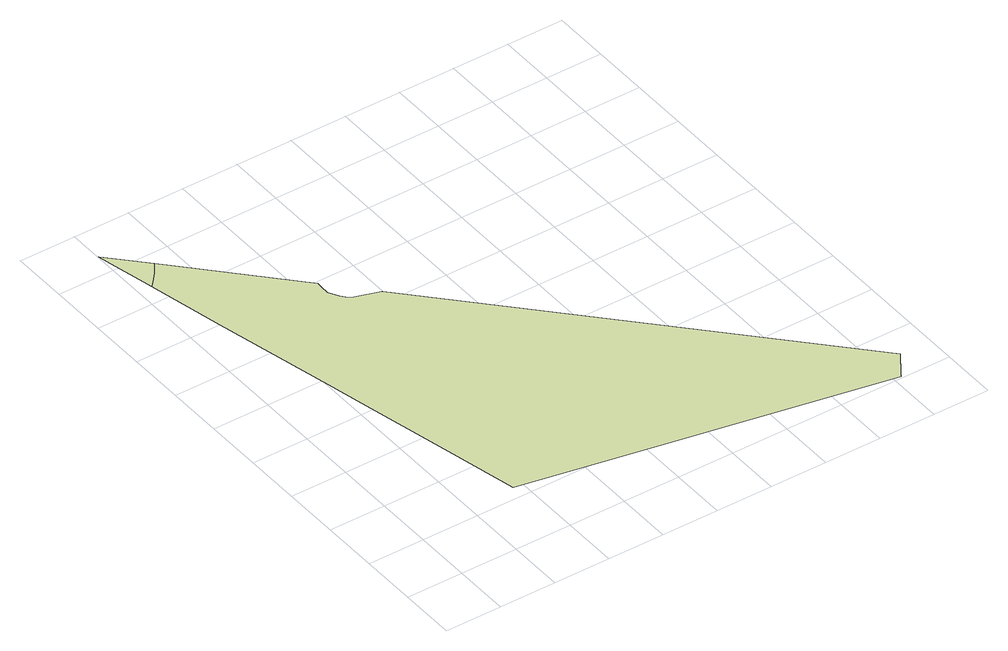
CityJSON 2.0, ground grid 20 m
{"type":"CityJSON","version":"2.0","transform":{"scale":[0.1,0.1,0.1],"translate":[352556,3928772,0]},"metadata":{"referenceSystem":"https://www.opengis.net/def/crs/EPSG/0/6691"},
"CityObjects":{
"landuse1":{"type":"LandUse","attributes":{"class":"204","LandUseDetailAttribute.orgLandUse":"10500","LandUseDetailAttribute.prefecture":"14","LandUseDetailAttribute.city":"14150","LandUseDetailAttribute.note":"都道府県","LandUseDetailAttribute.surveyYear":2015},"geometry":[{"type":"MultiSurface","lod":"1","boundaries":[[[0,1,2,3,4,5,6,7]]]}]},
"landuse2":{"type":"LandUse","attributes":{"class":"205","LandUseDetailAttribute.orgLandUse":"10600","LandUseDetailAttribute.prefecture":"14","LandUseDetailAttribute.city":"14150","LandUseDetailAttribute.note":"都道府県","LandUseDetailAttribute.surveyYear":2015},"geometry":[{"type":"MultiSurface","lod":"1","boundaries":[[[7,6,5,4,3,8,9,10,11,12,13,14,15,16,17,18,19,20,21,22,23]]]}]}
},
"vertices":[
[3,1878,0],[14,1830,0],[39,1719,0],[50,1669,0],[51,1672,0],[64,1684,0],[94,1719,0],[120,1755,0],
[109,1400,0],[206,976,0],[235,843,0],[311,502,0],[367,247,0],[1628,7,0],[1633,16,0],[1637,21,0],[1689,97,0],[599,1248,0],[515,1275,0],[499,1284,0],[481,1305,0],[462,1340,0],[462,1372,0],[464,1391,0]
]}
